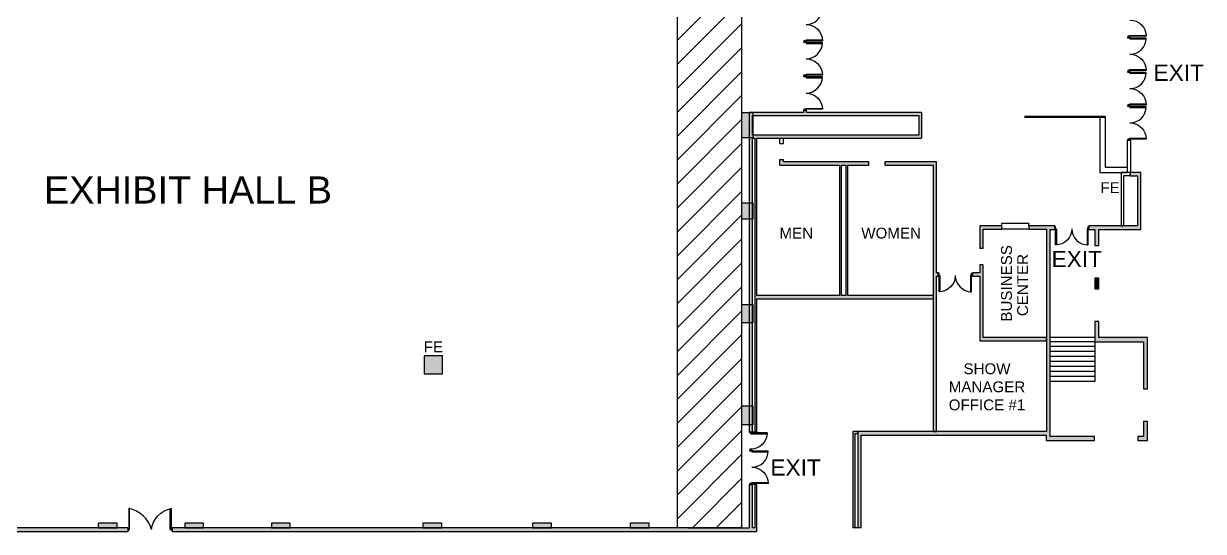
# Model space of a CAD drawing. Header units: inches. Extents: x -232 to 4871, y -5993 to -96.
# Drawn here: x 1896 to 4511, y -5857 to -4732 of the extents above; entities that cross this region are included whole.
import ezdxf
from ezdxf.enums import TextEntityAlignment as Align

# ---------------------------------------------------------------- set-up
doc = ezdxf.new("R2010")
doc.units = ezdxf.units.IN
doc.header["$LTSCALE"] = 100
doc.header["$MEASUREMENT"] = 0
for name, color, linetype in [('bldg_clmn', 9, 'CONTINUOUS'), ('bldg_doors', 9, 'CONTINUOUS'), ('bldg_fire', 1, 'CONTINUOUS'), ('bldg_glass', 9, 'CONTINUOUS'), ('bldg_keepclear', 1, 'CONTINUOUS'), ('bldg_stairs', 9, 'CONTINUOUS'), ('bldg_text', 94, 'CONTINUOUS'), ('bldg_text1', 94, 'CONTINUOUS'), ('bldg_wallint', 9, 'CONTINUOUS'), ('bldg_wallintsol', 9, 'CONTINUOUS')]:
    doc.layers.add(name, color=color, linetype=linetype)
doc.styles.add('bldgtx24', font='arial.ttf', dxfattribs={"height": 24})
doc.styles.add('bldgtx30', font='arial.ttf', dxfattribs={"height": 30})
doc.styles.add('bldgtx36', font='arial.ttf', dxfattribs={"height": 36})

msp = doc.modelspace()

# ---------------------------------------------------------------- hatches: boundary and pattern name
at = {"layer": 'bldg_clmn'}
for points in [[(3488.5, -4929), (3512.5, -4929), (3512.5, -4985), (3488.5, -4985)], [(3488.5, -5129), (3512.5, -5129), (3512.5, -5165), (3488.5, -5165)], [(3488.5, -5354), (3512.5, -5354), (3512.5, -5395), (3488.5, -5395)], [(2824.5, -5508), (2824.5, -5468), (2784.5, -5468), (2784.5, -5508)], [(3488.5, -5579), (3512.5, -5579), (3512.5, -5621), (3488.5, -5621)], [(2061.5, -5849), (2103.5, -5849), (2103.5, -5839), (2061.5, -5839)], [(2253.5, -5849), (2295.5, -5849), (2295.5, -5839), (2253.5, -5839)], [(2445.5, -5849), (2487.5, -5849), (2487.5, -5839), (2445.5, -5839)], [(2781.5, -5849), (2823.5, -5849), (2823.5, -5839), (2781.5, -5839)], [(3024.5, -5849), (3066.5, -5849), (3066.5, -5839), (3024.5, -5839)], [(3240.5, -5849), (3282.5, -5849), (3282.5, -5839), (3240.5, -5839)]]:
    msp.add_hatch(color=256, dxfattribs=at).paths.add_polyline_path(points)
at = {"layer": 'bldg_keepclear'}
h = msp.add_hatch(dxfattribs=at)
h.set_pattern_fill('ANSI31', color=256, scale=300)
h.paths.add_polyline_path([(3344.5, -5848.5), (3488.5, -5848.5), (3488.5, -2746.4), (3344.5, -2746.4)])
h.paths.add_polyline_path([(3441.9, -4731.2), (3441.9, -3828.2), (3386, -3828.2), (3386, -4731.2)], flags=24)
at = {"layer": 'bldg_wallintsol'}
h = msp.add_hatch(color=256, dxfattribs=at)
h.paths.add_polyline_path([(3886.3, -4929), (3631.7, -4929), (3631.7, -4923.8), (3624.5, -4923.8), (3624.5, -4929), (3504.5, -4929), (3504.5, -4985.6), (3504.5, -5637), (3511.7, -5637), (3511.7, -4985.6), (3517.1, -4985.6), (3517.1, -5341.7), (3517.1, -5637), (3521.7, -5637), (3521.7, -5341.7), (3912.2, -5341.7), (3912.2, -5334.5), (3722.8, -5334.5), (3722.8, -5045.4), (3769.7, -5045.4), (3769.7, -5037.4), (3580.6, -5037.4), (3580.6, -5033.2), (3572.6, -5033.2), (3572.6, -5045.4), (3704.8, -5045.4), (3704.8, -5334.5), (3521.7, -5334.5), (3521.7, -4985.6), (3886.3, -4985.6)])
h.paths.add_polyline_path([(3631.7, -4935.6), (3880.4, -4935.6), (3880.4, -4979), (3521.7, -4979), (3511.7, -4979), (3511.7, -4935.6)], flags=16)
h.paths.add_polyline_path([(3708.8, -5045.4), (3718.8, -5045.4), (3718.8, -5334.5), (3708.8, -5334.5)], flags=17)
for points in [[(3919.5, -5037.4), (3805.7, -5037.4), (3805.7, -5045.4), (3912.2, -5045.4), (3912.2, -5635.6), (3919.5, -5635.6), (3919.5, -5291.2), (3923.2, -5291.2), (3923.2, -5283.9), (3919.5, -5283.9)], [(4279.5, -5187.9), (4372.6, -5187.9), (4372.6, -5061.9), (4348.6, -5061.9), (4348.6, -5069.4), (4365.1, -5069.4), (4365.1, -5179.8), (4279.5, -5179.8), (4257.5, -5179.8), (4257.5, -5187.9), (4270.5, -5187.9), (4270.5, -5223.7), (4279.5, -5223.7)], [(4181.5, -5179.8), (4124.3, -5179.8), (4124.3, -5187), (4163.3, -5187), (4163.3, -5635.6), (3745, -5635.6), (3745, -5640.2), (3745, -5849), (3752.5, -5849), (3752.5, -5643.7), (4162.5, -5643.7), (4162.5, -5655.7), (4269.5, -5655.7), (4269.5, -5646.7), (4171.5, -5646.7), (4171.5, -5635.6), (4171.5, -5187.9), (4181.5, -5187.9)], [(4064.3, -5179.8), (4015.5, -5179.8), (4015.5, -5230.5), (4022.7, -5230.5), (4022.7, -5187), (4064.3, -5187)], [(4022.7, -5283.9), (4022.7, -5266.5), (4015.5, -5266.5), (4015.5, -5283.9), (3999.2, -5283.9), (3999.2, -5291.2), (4015.5, -5291.2), (4015.5, -5435), (4163.3, -5435), (4163.3, -5427.7), (4022.7, -5427.7)], [(4279.5, -5295.7), (4270.5, -5295.7), (4270.5, -5319.7), (4279.5, -5319.7)], [(4387.5, -5427.7), (4279.5, -5427.7), (4279.5, -5391.7), (4270.5, -5391.7), (4270.5, -5427.7), (4270.5, -5436.7), (4279.5, -5436.7), (4378.5, -5436.7), (4378.5, -5541.5), (4387.5, -5541.5)], [(4387.5, -5613.5), (4378.5, -5613.5), (4378.5, -5646.7), (4365.5, -5646.7), (4365.5, -5655.7), (4387.5, -5655.7)], [(3745, -5635.6), (3734.5, -5635.6), (3734.5, -5849), (3739.1, -5849), (3739.1, -5640.2), (3745, -5640.2)], [(3521.7, -5753), (3517.1, -5753), (3517.1, -5849), (3511.7, -5849), (3511.7, -5753), (3504.5, -5753), (3504.5, -5849), (3369, -5849), (2225.5, -5849), (2225.5, -5857.1), (3369, -5857.1), (3521.7, -5857.1)], [(3521.7, -5753), (3517.1, -5753), (3517.1, -5849), (3511.7, -5849), (3511.7, -5753), (3504.5, -5753), (3504.5, -5849), (3369, -5849), (3369, -5857.1), (3521.7, -5857.1)], [(2127.5, -5849), (998.7, -5849), (998.7, -5857.1), (2127.5, -5857.1)]]:
    msp.add_hatch(color=256, dxfattribs=at).paths.add_polyline_path(points)

# ---------------------------------------------------------------- linework, layer by layer
at = {"layer": 'bldg_clmn'}
for points in [[(3488.5, -4929), (3512.5, -4929), (3512.5, -4985), (3488.5, -4985)], [(3488.5, -5129), (3512.5, -5129), (3512.5, -5165), (3488.5, -5165)], [(3488.5, -5354), (3512.5, -5354), (3512.5, -5395), (3488.5, -5395)], [(2824.5, -5508), (2824.5, -5468), (2784.5, -5468), (2784.5, -5508)], [(3488.5, -5579), (3512.5, -5579), (3512.5, -5621), (3488.5, -5621)], [(2061.5, -5849), (2103.5, -5849), (2103.5, -5839), (2061.5, -5839)], [(2253.5, -5849), (2295.5, -5849), (2295.5, -5839), (2253.5, -5839)], [(2445.5, -5849), (2487.5, -5849), (2487.5, -5839), (2445.5, -5839)], [(2781.5, -5849), (2823.5, -5849), (2823.5, -5839), (2781.5, -5839)], [(3024.5, -5849), (3066.5, -5849), (3066.5, -5839), (3024.5, -5839)], [(3240.5, -5849), (3282.5, -5849), (3282.5, -5839), (3240.5, -5839)]]:
    msp.add_lwpolyline(points, close=True, dxfattribs=at)
at = {"layer": 'bldg_doors'}
for p, q in [((4348.4, -4759.9), (4348.4, -4757.9)), ((4348.4, -4757.9), (4384.4, -4757.9)), ((4384.4, -4757.9), (4384.4, -4759.9)), ((3625.6, -4769.8), (3625.6, -4771.8)), ((3630.6, -4769.8), (3625.6, -4769.8)), ((3625.6, -4773.8), (3625.6, -4771.8)), ((3625.6, -4771.8), (3630.6, -4771.8)), ((3625.6, -4771.8), (3630.6, -4771.8)), ((3630.6, -4773.8), (3625.6, -4773.8)), ((3630.6, -4769.8), (3630.6, -4767.8)), ((3630.6, -4767.8), (3666.6, -4767.8)), ((3630.6, -4771.8), (3630.6, -4769.8)), ((3666.6, -4769.8), (3630.6, -4769.8)), ((3630.6, -4771.8), (3630.6, -4773.8)), ((3630.6, -4773.8), (3630.6, -4775.8)), ((3666.6, -4773.8), (3630.6, -4773.8)), ((3630.6, -4775.8), (3666.6, -4775.8)), ((3666.6, -4767.8), (3666.6, -4769.8)), ((3666.6, -4775.8), (3666.6, -4773.8)), ((4343.4, -4759.9), (4343.4, -4761.9)), ((4348.4, -4759.9), (4343.4, -4759.9)), ((4343.4, -4763.9), (4343.4, -4761.9)), ((4343.4, -4761.9), (4348.4, -4761.9)), ((4343.4, -4761.9), (4348.4, -4761.9)), ((4348.4, -4763.9), (4343.4, -4763.9)), ((4384.4, -4759.9), (4348.4, -4759.9)), ((4348.4, -4761.9), (4348.4, -4759.9)), ((4348.4, -4761.9), (4348.4, -4763.9)), ((4348.4, -4763.9), (4348.4, -4765.9)), ((4384.4, -4763.9), (4348.4, -4763.9)), ((4348.4, -4765.9), (4384.4, -4765.9)), ((4384.4, -4765.9), (4384.4, -4763.9)), ((4343.4, -4835.9), (4343.4, -4837.9)), ((4348.4, -4835.9), (4343.4, -4835.9)), ((4348.4, -4835.9), (4348.4, -4833.9)), ((4348.4, -4833.9), (4384.4, -4833.9)), ((4384.4, -4835.9), (4348.4, -4835.9)), ((4348.4, -4837.9), (4348.4, -4835.9)), ((4384.4, -4833.9), (4384.4, -4835.9)), ((3625.6, -4845.8), (3625.6, -4847.8)), ((3630.6, -4845.8), (3625.6, -4845.8)), ((3625.6, -4847.8), (3630.6, -4847.8)), ((3625.6, -4849.8), (3625.6, -4847.8)), ((3625.6, -4847.8), (3630.6, -4847.8)), ((3630.6, -4849.8), (3625.6, -4849.8)), ((3630.6, -4845.8), (3630.6, -4843.8)), ((3630.6, -4843.8), (3666.6, -4843.8)), ((3630.6, -4847.8), (3630.6, -4845.8)), ((3666.6, -4845.8), (3630.6, -4845.8)), ((3630.6, -4847.8), (3630.6, -4849.8)), ((3630.6, -4849.8), (3630.6, -4851.8)), ((3666.6, -4849.8), (3630.6, -4849.8)), ((3630.6, -4851.8), (3666.6, -4851.8)), ((3666.6, -4843.8), (3666.6, -4845.8)), ((3666.6, -4851.8), (3666.6, -4849.8)), ((4343.4, -4837.9), (4348.4, -4837.9)), ((4343.4, -4839.9), (4343.4, -4837.9)), ((4343.4, -4837.9), (4348.4, -4837.9)), ((4348.4, -4839.9), (4343.4, -4839.9)), ((4348.4, -4837.9), (4348.4, -4839.9)), ((4348.4, -4839.9), (4348.4, -4841.9)), ((4384.4, -4839.9), (4348.4, -4839.9)), ((4348.4, -4841.9), (4384.4, -4841.9)), ((4384.4, -4841.9), (4384.4, -4839.9)), ((4343.4, -4911.9), (4343.4, -4913.9)), ((4348.4, -4911.9), (4343.4, -4911.9)), ((4343.4, -4913.9), (4348.4, -4913.9)), ((4343.4, -4913.9), (4348.4, -4913.9)), ((4343.4, -4915.9), (4343.4, -4913.9)), ((4343.4, -4913.9), (4348.4, -4913.9)), ((4348.4, -4911.9), (4348.4, -4909.9)), ((4348.4, -4909.9), (4384.4, -4909.9)), ((4348.4, -4913.9), (4348.4, -4911.9)), ((4384.4, -4911.9), (4348.4, -4911.9)), ((4348.4, -4913.9), (4348.4, -4915.9)), ((4384.4, -4909.9), (4384.4, -4911.9)), ((3625.6, -4921.8), (3625.6, -4923.8)), ((3630.6, -4921.8), (3625.6, -4921.8)), ((3625.6, -4923.8), (3630.6, -4923.8)), ((3630.6, -4921.8), (3630.6, -4919.8)), ((3630.6, -4919.8), (3666.6, -4919.8)), ((3630.6, -4923.8), (3630.6, -4921.8)), ((3666.6, -4921.8), (3630.6, -4921.8)), ((3666.6, -4919.8), (3666.6, -4921.8)), ((4348.4, -4915.9), (4343.4, -4915.9)), ((4348.4, -4915.9), (4348.4, -4917.9)), ((4384.4, -4915.9), (4348.4, -4915.9)), ((4348.4, -4917.9), (4384.4, -4917.9)), ((4384.4, -4917.9), (4384.4, -4915.9)), ((4343.4, -4987.9), (4343.4, -4989.9)), ((4348.4, -4987.9), (4343.4, -4987.9)), ((4343.4, -4989.9), (4348.4, -4989.9)), ((4348.4, -4987.9), (4348.4, -4985.9)), ((4348.4, -4985.9), (4384.4, -4985.9)), ((4348.4, -4989.9), (4348.4, -4987.9)), ((4384.4, -4987.9), (4348.4, -4987.9)), ((4384.4, -4985.9), (4384.4, -4987.9)), ((4183.5, -5181.4), (4181.5, -5181.4)), ((4181.5, -5181.4), (4181.5, -5186.4)), ((4181.5, -5186.4), (4183.5, -5186.4)), ((4183.5, -5186.4), (4183.5, -5181.4)), ((4183.5, -5186.4), (4185.5, -5186.4)), ((4183.5, -5222.4), (4183.5, -5186.4)), ((4185.5, -5186.4), (4185.5, -5222.4)), ((4255.5, -5186.4), (4253.5, -5186.4)), ((4253.5, -5186.4), (4253.5, -5222.4)), ((4255.5, -5181.4), (4257.5, -5181.4)), ((4255.5, -5186.4), (4255.5, -5181.4)), ((4257.5, -5186.4), (4255.5, -5186.4)), ((4255.5, -5222.4), (4255.5, -5186.4)), ((4257.5, -5181.4), (4257.5, -5186.4)), ((4185.5, -5222.4), (4183.5, -5222.4)), ((4253.5, -5222.4), (4255.5, -5222.4)), ((3925.2, -5285), (3923.2, -5285)), ((3923.2, -5285), (3923.2, -5290)), ((3923.2, -5290), (3925.2, -5290)), ((3925.2, -5290), (3925.2, -5285)), ((3925.2, -5290), (3927.2, -5290)), ((3925.2, -5326), (3925.2, -5290)), ((3927.2, -5290), (3927.2, -5326)), ((3997.2, -5290), (3995.2, -5290)), ((3995.2, -5290), (3995.2, -5326)), ((3997.2, -5285), (3999.2, -5285)), ((3997.2, -5290), (3997.2, -5285)), ((3999.2, -5290), (3997.2, -5290)), ((3997.2, -5326), (3997.2, -5290)), ((3999.2, -5285), (3999.2, -5290)), ((3927.2, -5326), (3925.2, -5326)), ((3995.2, -5326), (3997.2, -5326)), ((3505.6, -5637), (3505.6, -5639)), ((3510.6, -5637), (3505.6, -5637)), ((3505.6, -5639), (3510.6, -5639)), ((3505.6, -5639), (3510.6, -5639)), ((3508.1, -5639), (3508.1, -5641)), ((3544.1, -5639), (3508.1, -5639)), ((3508.1, -5641), (3544.1, -5641)), ((3510.6, -5639), (3510.6, -5637)), ((3544.1, -5641), (3544.1, -5639)), ((3505.6, -5675), (3505.6, -5677)), ((3510.6, -5675), (3505.6, -5675)), ((3505.6, -5677), (3510.6, -5677)), ((3505.6, -5679), (3505.6, -5677)), ((3505.6, -5677), (3510.6, -5677)), ((3510.6, -5679), (3505.6, -5679)), ((3510.6, -5677), (3510.6, -5675)), ((3510.6, -5677), (3510.6, -5679)), ((3510.6, -5679), (3510.6, -5681)), ((3546.6, -5679), (3510.6, -5679)), ((3510.6, -5681), (3546.6, -5681)), ((3546.6, -5681), (3546.6, -5679)), ((3505.6, -5751), (3505.6, -5753)), ((3510.6, -5751), (3505.6, -5751)), ((3510.6, -5751), (3510.6, -5749)), ((3510.6, -5749), (3546.6, -5749)), ((3510.6, -5753), (3510.6, -5751)), ((3546.6, -5751), (3510.6, -5751)), ((3546.6, -5749), (3546.6, -5751)), ((3505.6, -5753), (3510.6, -5753)), ((2131.3, -5806.4), (2129.4, -5806.4)), ((2129.4, -5806.4), (2129.4, -5853)), ((2131.3, -5853), (2131.3, -5806.4)), ((2221.6, -5853), (2221.6, -5806.4)), ((2221.6, -5806.4), (2223.5, -5806.4)), ((2223.5, -5806.4), (2223.5, -5853)), ((2129.4, -5850.6), (2127.5, -5850.6)), ((2127.5, -5850.6), (2127.5, -5855.4)), ((2127.5, -5855.4), (2129.4, -5855.4)), ((2129.4, -5855.4), (2129.4, -5850.6)), ((2129.4, -5853), (2131.3, -5853)), ((2223.5, -5853), (2221.6, -5853)), ((2223.5, -5850.6), (2225.5, -5850.6)), ((2223.5, -5855.4), (2223.5, -5850.6)), ((2225.5, -5855.4), (2223.5, -5855.4)), ((2225.5, -5850.6), (2225.5, -5855.4))]:
    msp.add_line(p, q, dxfattribs=at)
for centre, radius, start, end in [((3630.6, -4697.8), 36, 270, 0), ((3630.6, -4773.8), 36, 270, 0), ((4348.4, -4763.9), 36, 270, 0), ((3630.6, -4849.8), 36, 270, 0), ((4348.4, -4839.9), 36, 270, 0), ((4348.4, -4915.9), 36, 270, 0), ((4255.5, -5186.4), 36, 180, 270), ((3997.2, -5290), 36, 180, 270), ((3510.6, -5679), 36, 270, 0), ((2118.6, -5868.4), 62.9, 14.1889, 80.0984)]:
    msp.add_arc(centre, radius, start, end, dxfattribs=at)
at = {"layer": 'bldg_doors', "extrusion": (0, 0, -1)}
for centre, radius, start, end in [((-4348.4, -4759.9), 36, 90, 180), ((-3630.6, -4769.8), 36, 90, 180), ((-3630.6, -4845.8), 36, 90, 180), ((-4348.4, -4835.9), 36, 90, 180), ((-3630.6, -4921.8), 36, 90, 180), ((-4348.4, -4911.9), 36, 90, 180), ((-4348.4, -4987.9), 36, 90, 180), ((-4183.5, -5186.4), 36, 180, 270), ((-3925.2, -5290), 36, 180, 270), ((-3508.1, -5639), 36, 180, 270), ((-3510.6, -5751), 36, 90, 180), ((-2234.7, -5860.9), 55.7, 8.2389, 78.4425)]:
    msp.add_arc(centre, radius, start, end, dxfattribs=at)
at = {"layer": 'bldg_glass'}
for p, q in [((4270.5, -5427.7), (4171.5, -5427.7)), ((4270.5, -5436.7), (4171.5, -5436.7))]:
    msp.add_line(p, q, dxfattribs=at)
at = {"layer": 'bldg_keepclear'}
msp.add_lwpolyline([(3344.5, -5848.5), (3488.5, -5848.5), (3488.5, -2746.4), (3344.5, -2746.4)], close=True, dxfattribs=at)
at = {"layer": 'bldg_stairs'}
for p, q in [((4270.5, -5436.7), (4270.5, -5524.7)), ((4270.5, -5447.7), (4171.5, -5447.7)), ((4270.5, -5458.7), (4171.5, -5458.7)), ((4270.5, -5469.7), (4171.5, -5469.7)), ((4270.5, -5480.7), (4171.5, -5480.7)), ((4270.5, -5491.7), (4171.5, -5491.7)), ((4270.5, -5502.7), (4171.5, -5502.7)), ((4270.5, -5513.7), (4171.5, -5513.7)), ((4270.5, -5524.7), (4171.5, -5524.7))]:
    msp.add_line(p, q, dxfattribs=at)
at = {"layer": 'bldg_wallint'}
for p, q in [((3624.5, -4929), (3504.5, -4929)), ((3504.5, -4929), (3504.5, -4985.6)), ((3511.7, -4935.6), (3631.7, -4935.6)), ((3511.7, -4979), (3511.7, -4935.6)), ((3624.5, -4923.8), (3624.5, -4929)), ((3631.7, -4923.8), (3624.5, -4923.8)), ((3631.7, -4929), (3631.7, -4923.8)), ((3886.3, -4929), (3631.7, -4929)), ((3631.7, -4935.6), (3880.4, -4935.6)), ((3880.4, -4935.6), (3880.4, -4979)), ((3886.3, -4929), (3886.3, -4985.6)), ((4293.5, -4937.8), (4114.5, -4937.8)), ((4293.5, -4939.8), (4114.5, -4939.8)), ((4281.5, -4937.8), (4281.5, -5061.9)), ((4293.5, -4937.8), (4293.5, -5049.9)), ((3504.5, -4985.6), (3504.5, -5637)), ((3521.7, -4979), (3511.7, -4979)), ((3511.7, -4985.6), (3517.1, -4985.6)), ((3511.7, -5637), (3511.7, -4985.6)), ((3517.1, -4985.6), (3517.1, -5341.7)), ((3880.4, -4979), (3521.7, -4979)), ((3521.7, -4985.6), (3886.3, -4985.6)), ((3521.7, -5334.5), (3521.7, -4985.6)), ((3572.6, -4997.2), (3572.6, -4985.6)), ((3580.6, -4997.2), (3580.6, -4985.6)), ((4349.5, -4989.9), (4342.3, -4989.9)), ((4342.3, -4989.9), (4342.3, -5061.9)), ((4349.5, -4989.9), (4349.5, -5061.9)), ((3572.6, -4997.2), (3580.6, -4997.2)), ((3572.6, -5045.4), (3572.6, -5033.2)), ((3572.6, -5033.2), (3580.6, -5033.2)), ((3572.6, -5045.4), (3704.8, -5045.4)), ((3580.6, -5037.4), (3580.6, -5033.2)), ((3580.6, -5037.4), (3769.7, -5037.4)), ((3704.8, -5045.4), (3704.8, -5334.5)), ((3708.8, -5334.5), (3708.8, -5045.4)), ((3708.8, -5045.4), (3718.8, -5045.4)), ((3718.8, -5045.4), (3718.8, -5334.5)), ((3722.8, -5334.5), (3722.8, -5045.4)), ((3722.8, -5045.4), (3769.7, -5045.4)), ((3769.7, -5045.4), (3769.7, -5037.4)), ((3805.7, -5045.4), (3805.7, -5037.4)), ((3805.7, -5037.4), (3919.5, -5037.4)), ((3805.7, -5045.4), (3912.2, -5045.4)), ((3912.2, -5045.4), (3912.2, -5635.6)), ((3919.5, -5283.9), (3919.5, -5037.4)), ((4281.5, -5061.9), (4342.3, -5061.9)), ((4293.5, -5049.9), (4342.3, -5049.9)), ((4348.6, -5061.9), (4328.5, -5061.9)), ((4328.5, -5061.9), (4328.5, -5179.8)), ((4335.1, -5068.5), (4348.6, -5068.5)), ((4335.1, -5179.8), (4335.1, -5068.5)), ((4348.6, -5068.5), (4348.6, -5061.9)), ((4372.6, -5061.9), (4348.6, -5061.9)), ((4348.6, -5061.9), (4348.6, -5069.4)), ((4348.6, -5069.4), (4365.1, -5069.4)), ((4365.1, -5069.4), (4365.1, -5179.8)), ((4372.6, -5187.9), (4372.6, -5061.9)), ((4064.3, -5179.8), (4064.3, -5173.8)), ((4064.3, -5173.8), (4124.3, -5173.8)), ((4124.3, -5179.8), (4124.3, -5173.8)), ((4015.5, -5179.8), (4015.5, -5230.5)), ((4064.3, -5179.8), (4015.5, -5179.8)), ((4022.7, -5187), (4064.3, -5187)), ((4022.7, -5230.5), (4022.7, -5187)), ((4064.3, -5187), (4064.3, -5179.8)), ((4124.3, -5187), (4064.3, -5187)), ((4163.3, -5179.8), (4124.3, -5179.8)), ((4124.3, -5179.8), (4124.3, -5187)), ((4181.5, -5179.8), (4124.3, -5179.8)), ((4124.3, -5187), (4163.3, -5187)), ((4163.3, -5187), (4163.3, -5635.6)), ((4171.5, -5635.6), (4171.5, -5187.9)), ((4171.5, -5187.9), (4181.5, -5187.9)), ((4181.5, -5187.9), (4181.5, -5179.8)), ((4257.5, -5179.8), (4257.5, -5187.9)), ((4279.5, -5179.8), (4257.5, -5179.8)), ((4257.5, -5187.9), (4270.5, -5187.9)), ((4270.5, -5187.9), (4270.5, -5223.7)), ((4365.1, -5179.8), (4279.5, -5179.8)), ((4279.5, -5187.9), (4372.6, -5187.9)), ((4279.5, -5223.7), (4279.5, -5187.9)), ((4328.5, -5179.8), (4335.1, -5179.8)), ((4270.5, -5223.7), (4279.5, -5223.7)), ((4022.7, -5230.5), (4015.5, -5230.5)), ((4022.7, -5266.5), (4015.5, -5266.5)), ((4015.5, -5266.5), (4015.5, -5283.9)), ((4022.7, -5283.9), (4022.7, -5266.5)), ((3923.2, -5283.9), (3919.5, -5283.9)), ((3919.5, -5635.6), (3919.5, -5291.2)), ((3919.5, -5291.2), (3923.2, -5291.2)), ((3923.2, -5291.2), (3923.2, -5283.9)), ((4015.5, -5283.9), (3999.2, -5283.9)), ((3999.2, -5283.9), (3999.2, -5291.2)), ((3999.2, -5291.2), (4015.5, -5291.2)), ((4015.5, -5291.2), (4015.5, -5435)), ((4022.7, -5427.7), (4022.7, -5283.9)), ((4270.5, -5295.7), (4270.5, -5319.7)), ((4279.5, -5295.7), (4270.5, -5295.7)), ((4279.5, -5319.7), (4279.5, -5295.7)), ((4270.5, -5319.7), (4279.5, -5319.7)), ((3517.1, -5341.7), (3517.1, -5637)), ((3704.8, -5334.5), (3521.7, -5334.5)), ((3521.7, -5341.7), (3912.2, -5341.7)), ((3521.7, -5637), (3521.7, -5341.7)), ((3718.8, -5334.5), (3708.8, -5334.5)), ((3912.2, -5334.5), (3722.8, -5334.5)), ((4270.5, -5391.7), (4270.5, -5427.7)), ((4279.5, -5391.7), (4270.5, -5391.7)), ((4279.5, -5427.7), (4279.5, -5391.7)), ((4015.5, -5435), (4163.3, -5435)), ((4163.3, -5427.7), (4022.7, -5427.7)), ((4163.3, -5435), (4163.3, -5427.7)), ((4270.5, -5427.7), (4270.5, -5436.7)), ((4270.5, -5436.7), (4279.5, -5436.7)), ((4387.5, -5427.7), (4279.5, -5427.7)), ((4279.5, -5436.7), (4378.5, -5436.7)), ((4378.5, -5436.7), (4378.5, -5541.5)), ((4387.5, -5541.5), (4387.5, -5427.7)), ((4378.5, -5541.5), (4387.5, -5541.5)), ((4387.5, -5613.5), (4378.5, -5613.5)), ((4378.5, -5613.5), (4378.5, -5646.7)), ((4387.5, -5655.7), (4387.5, -5613.5)), ((3521.7, -5637), (3504.5, -5637)), ((3734.5, -5635.6), (3734.5, -5849)), ((3745, -5635.6), (3734.5, -5635.6)), ((3739.1, -5640.2), (3745, -5640.2)), ((3739.1, -5849), (3739.1, -5640.2)), ((3745, -5635.6), (3745, -5849)), ((4163.3, -5635.6), (3745, -5635.6)), ((3745, -5640.2), (3745, -5635.6)), ((3752.5, -5849), (3752.5, -5643.7)), ((3752.5, -5643.7), (4162.5, -5643.7)), ((3912.2, -5635.6), (3919.5, -5635.6)), ((4162.5, -5643.7), (4162.5, -5655.7)), ((4171.5, -5646.7), (4171.5, -5635.6)), ((4269.5, -5646.7), (4171.5, -5646.7)), ((4269.5, -5655.7), (4269.5, -5646.7)), ((4365.5, -5646.7), (4365.5, -5655.7)), ((4378.5, -5646.7), (4365.5, -5646.7)), ((4162.5, -5655.7), (4269.5, -5655.7)), ((4365.5, -5655.7), (4387.5, -5655.7)), ((3521.7, -5753), (3504.5, -5753)), ((3504.5, -5753), (3504.5, -5849)), ((3511.7, -5753), (3504.5, -5753)), ((3511.7, -5849), (3511.7, -5753)), ((3517.1, -5753), (3517.1, -5849)), ((3521.7, -5857.1), (3521.7, -5753)), ((2127.5, -5849), (998.7, -5849)), ((2127.5, -5849), (2127.5, -5857.1)), ((2127.5, -5849), (2127.5, -5857.1)), ((2225.5, -5849), (2225.5, -5857.1)), ((3369, -5849), (2225.5, -5849)), ((2225.5, -5849), (2225.5, -5857.1)), ((3369, -5849), (3504.5, -5849)), ((3517.1, -5849), (3511.7, -5849)), ((3752.5, -5849), (3734.5, -5849)), ((998.7, -5857.1), (2127.5, -5857.1)), ((2225.5, -5857.1), (3369, -5857.1)), ((3369, -5857.1), (3521.7, -5857.1))]:
    msp.add_line(p, q, dxfattribs=at)

# ---------------------------------------------------------------- texts
at = {"layer": 'bldg_fire', "style": 'bldgtx36'}
for p in [(4304.3, -5107.4), (2804.6, -5460.1)]:
    msp.add_text('FE', height=24, dxfattribs=at).set_placement(p, align=Align.CENTER)
at = {"layer": 'bldg_text'}
for s, height, style, p in [('EXIT', 36, 'bldgtx36', (4456.4, -4858.8)), ('MEN', 24, 'bldgtx30', (3608.8, -5208.1)), ('WOMEN', 24, 'bldgtx30', (3819, -5208.1)), ('EXIT', 36, 'bldgtx36', (4230.5, -5271.5)), ('EXIT', 36, 'bldgtx36', (3607.3, -5733.5))]:
    msp.add_text(s, height=height, dxfattribs=dict(at, style=style)).set_placement(p, align=Align.CENTER)
at = {"layer": 'bldg_text', "style": 'bldgtx30'}
for s, p in [('BUSINESS', (4086.7, -5307.5)), ('CENTER', (4122.4, -5311.2))]:
    msp.add_text(s, height=24, rotation=90, dxfattribs=at).set_placement(p, align=Align.CENTER)
at = {"layer": 'bldg_text', "insert": (4031.5, -5484.7), "char_height": 24, "width": 211.903, "attachment_point": 2, "style": 'bldgtx24'}
msp.add_mtext('{\\fArial Baltic|b0|i0|c186|p34;SHOW MANAGER OFFICE #}1', dxfattribs=at)
at = {"layer": 'bldg_text1', "style": 'bldgtx36'}
msp.add_text('EXHIBIT HALL B', height=60, dxfattribs=at).set_placement((2260.8, -5130.5), align=Align.CENTER)

doc.saveas('drawing.dxf')
